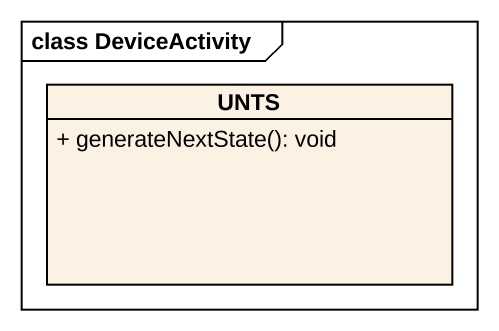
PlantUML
@startuml
mainframe class DeviceActivity
hide circle
hide empty members
skinparam classAttributeIconSize 0
class UNTS {
  + generateNextState(): void
}
@enduml
